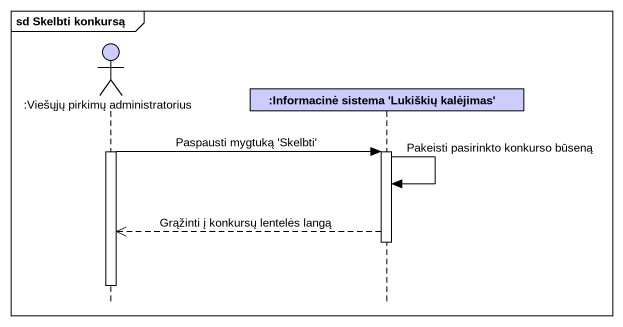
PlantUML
@startuml
mainframe sd Skelbti konkursą
hide footbox
actor ":Viešųjų pirkimų administratorius" as Viešųjų_pirkimų #CCCCFF
participant ":Informacinė sistema 'Lukiškių kalėjimas'" as Informacinė_sistema #CCCCFF

activate Viešųjų_pirkimų
Viešųjų_pirkimų -> Informacinė_sistema : Paspausti mygtuką 'Skelbti'
activate Informacinė_sistema
Informacinė_sistema -> Informacinė_sistema : Pakeisti pasirinkto konkurso būseną
Informacinė_sistema -->> Viešųjų_pirkimų : Grąžinti į konkursų lentelės langą
deactivate Informacinė_sistema
deactivate Viešųjų_pirkimų
@enduml
